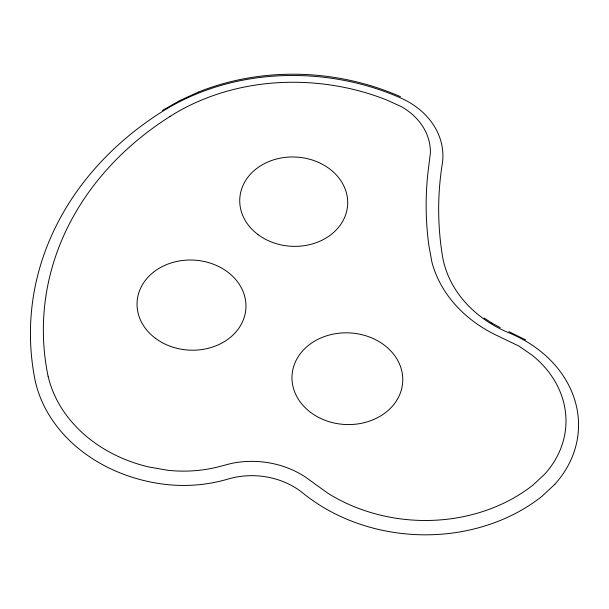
<?xml version="1.0" encoding="UTF-8"?>
<svg xmlns="http://www.w3.org/2000/svg" width="609" height="609" viewBox="0 0 609 609"><rect width="100%" height="100%" fill="white"/><g stroke="black" fill="none" stroke-linecap="round" stroke-linejoin="round"><path stroke-width="0.91" d="M162.443 110.457L179.982 100.462L198.679 91.967M170.018 116.418L178.064 111.584A205.309 169.812 3.1 0 1 282.089 82.489A214.071 177.052 3.1 0 1 386.54 99.929L401.011 106.461A64.676 53.493 3.1 0 1 430.342 153.323L428.69 166.584A432.809 357.963 3.1 0 0 428.85 245.397L431.918 262.19A132.29 109.414 3.1 0 0 494.439 334.295L519.127 346.186L532.593 355.527A108.798 89.98 3.1 0 1 544.766 474.076L533.294 484.81A158.995 131.498 3.1 0 1 327.528 493.001L305.962 477.441A84.354 69.769 3.1 0 0 231.154 463.487L218.722 466.753A120.057 99.297 3.1 0 1 167.437 470.232L148.497 466.897A138.449 114.507 3.1 0 1 48.103 376.202M198.899 91.875C263.118 66.305 337.401 68.984 400.486 96.686M508.911 331.608L525.62 339.906M491.767 323.036L500.164 327.627M484.094 318.027L491.996 323.158M48.073 376.202A331.517 274.187 3.1 0 1 170.048 116.448M554.837 484.284L542.094 496.213A171.791 142.087 3.1 0 1 302.886 493.069A71.603 59.225 3.1 0 0 227.926 479.093A132.792 109.833 3.1 0 1 160.083 483.698A151.245 125.089 3.1 0 1 35.368 381.668A344.283 284.746 3.1 0 1 161.849 111.82A218.037 180.333 3.1 0 1 280.962 75.722A226.822 187.602 3.1 0 1 400.935 98.095A77.427 64.036 3.1 0 1 442.248 164.11A420.073 347.434 3.1 0 0 442.431 255.826A119.547 98.871 3.1 0 0 509.383 333.024A121.572 100.546 3.1 0 1 554.837 484.284M257.896 234.495A54.018 44.678 3.1 0 0 346.612 211.529A54.018 44.678 3.1 0 0 276.646 158.972A54.018 44.678 3.1 0 0 257.896 234.495M310.613 412.384A55.427 45.842 3.1 0 0 401.651 388.824A55.427 45.842 3.1 0 0 329.85 334.889A55.427 45.842 3.1 0 0 310.613 412.384M155.364 338.239A54.49 45.066 3.1 0 0 244.856 315.074A54.49 45.066 3.1 0 0 174.273 262.053A54.49 45.066 3.1 0 0 155.364 338.239"/></g></svg>
